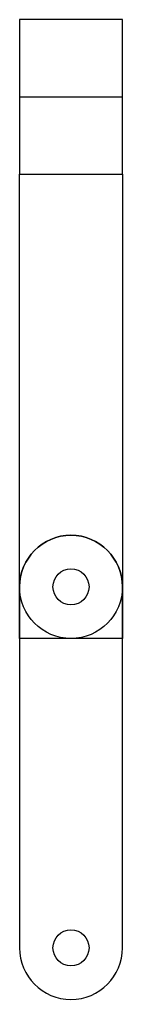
# Model space of a CAD drawing. Header units: millimetres. Extents: x 65 to 75, y 15 to 110.
import ezdxf

# ---------------------------------------------------------------- set-up
doc = ezdxf.new("R2010")
doc.units = ezdxf.units.MM
doc.layers.get('0').update_dxf_attribs({"linetype": 'CONTINUOUS'})

msp = doc.modelspace()

# ---------------------------------------------------------------- linework, layer by layer
msp.add_line((65, 102.5), (75, 102.5))
for points in [[(65, 95), (75, 95), (75, 110), (65, 110)], [(65, 95), (75, 95), (75, 50), (65, 50)]]:
    msp.add_lwpolyline(points, close=True)
msp.add_lwpolyline([(65, 20, 1), (75, 20), (75, 55, 1), (65, 55)], format="xyb", close=True)
for centre, radius in [((70, 55), 5), ((70, 55), 1.75), ((70, 20), 1.75)]:
    msp.add_circle(centre, radius)

doc.saveas('drawing.dxf')
